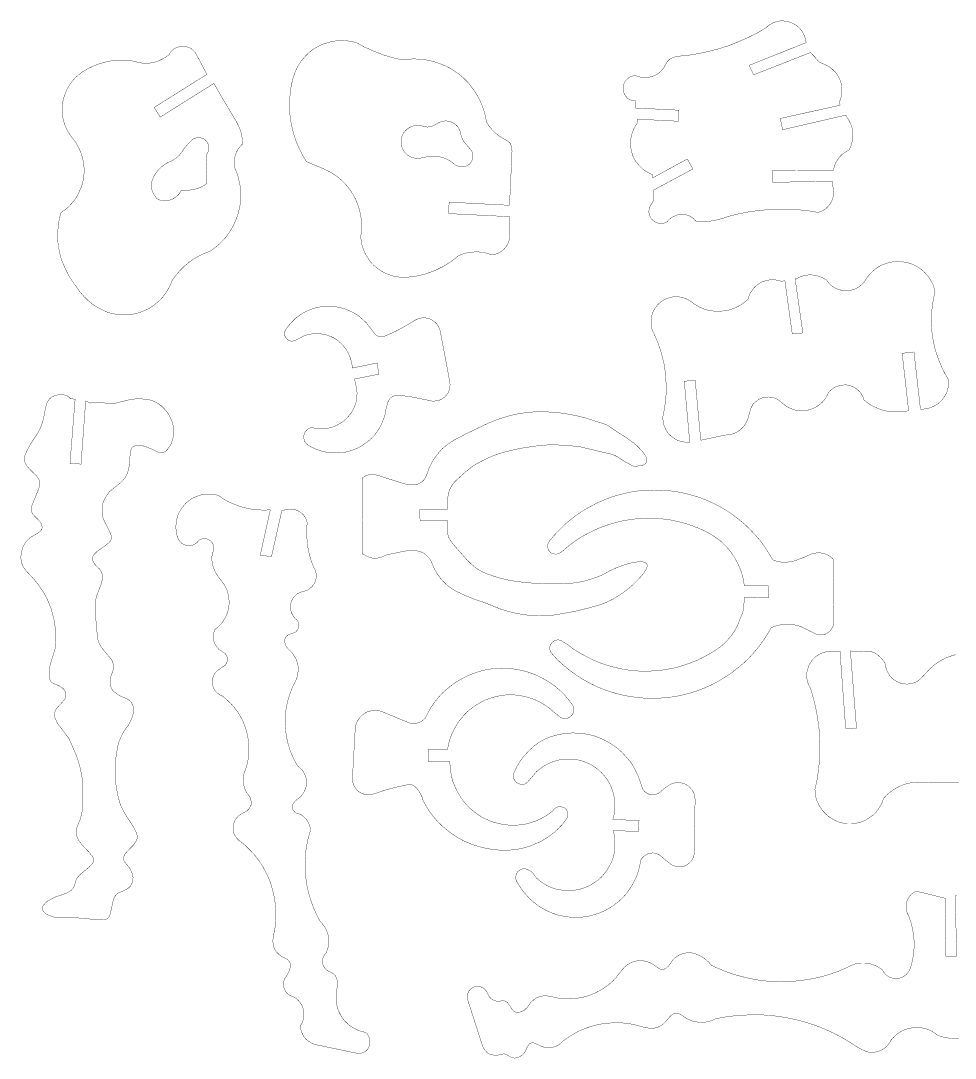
# Model space of a CAD drawing. Header units: millimetres. Extents: x 708 to 1207, y 129 to 426.
# Drawn here: x 707.7 to 974.8, y 129.9 to 426.4 of the extents above; entities that cross this region are included whole.
import ezdxf

# ---------------------------------------------------------------- set-up
doc = ezdxf.new("R2010")
doc.units = ezdxf.units.MM

# ---------------------------------------------------------------- blocks, each defined once
blk = doc.blocks.new('WMF0')
at = {"color": 29, "lineweight": 0, "const_width": 0.149}
for points in [[(286.05, -89.3), (286.65, -90.19), (287.49, -90.93), (288.43, -91.48), (289.48, -91.93), (290.57, -92.07), (291.66, -92.07), (292.65, -91.83), (293.65, -91.33), (294.49, -90.34), (295.48, -89.54), (296.57, -88.9), (297.72, -88.4), (299.01, -88.05), (300.2, -87.95), (301.44, -88), (302.68, -88.3), (303.87, -88.7), (304.96, -89.39), (305.96, -90.19), (306.8, -91.08), (309.33, -91.23), (311.81, -91.18), (314.34, -90.88), (316.83, -90.34), (319.21, -89.69), (321.54, -88.85), (326.01, -87.76), (330.48, -86.86), (334.99, -86.22), (339.51, -85.82), (344.03, -85.62), (348.59, -85.62), (353.21, -85.87), (357.73, -86.32), (362.19, -87.06), (363.48, -86.66), (364.72, -86.07), (365.82, -85.27), (366.76, -84.33), (367.65, -83.29), (368.35, -82.1), (368.84, -80.86), (369.14, -79.57), (369.34, -78.23), (369.29, -76.89), (368.99, -75.5), (368.55, -74.26), (368.7, -73.01), (341.5, -73.36), (341.5, -68), (369.14, -67.9), (369.59, -66.21), (370.18, -64.58), (371.08, -63.14), (372.12, -61.75), (373.31, -60.56), (374.75, -59.61), (376.24, -58.77), (377.03, -57.23), (377.53, -55.54), (377.88, -53.85), (377.98, -52.12), (377.93, -50.33), (377.63, -48.64), (377.08, -47.01), (376.29, -45.37), (375.4, -43.93), (374.8, -42.89), (346.11, -49.49), (345.02, -44.42), (372.27, -38.37), (371.72, -37.28), (372.37, -35.79), (372.77, -34.15), (373.01, -32.46), (373.01, -30.87), (372.87, -29.19), (372.42, -27.5), (371.77, -26.01), (370.93, -24.57), (369.94, -23.23), (368.75, -22.09), (367.45, -21.05), (365.92, -20.2), (362.94, -18.86), (362.09, -18.12), (361.35, -17.32), (360.75, -16.48), (359.91, -15.68), (358.82, -14.44), (332.96, -24.57), (330.87, -20.3), (356.88, -9.93), (356.73, -9.48), (356.39, -7.94), (355.84, -6.55), (355.19, -5.26), (354.35, -4.02), (353.31, -2.93), (352.12, -1.99), (350.78, -1.24), (349.39, -0.65), (347.95, -0.3), (346.41, -0.1), (344.92, -0.1), (343.43, -0.4), (341.99, -0.89), (340.7, -1.54), (339.46, -2.38), (338.32, -3.42), (334.35, -5.71), (330.23, -7.74), (326.01, -9.58), (321.79, -11.27), (317.42, -12.66), (312.95, -13.85), (308.49, -14.84), (303.97, -15.59), (299.45, -16.08), (297.87, -16.23), (296.28, -16.73), (294.89, -17.42), (293.75, -18.51), (293, -19.8), (292.31, -21.05), (291.41, -22.24), (290.47, -23.28), (289.28, -24.22), (288.04, -24.87), (286.65, -25.41), (285.26, -25.71), (283.82, -25.81), (282.33, -25.76), (280.94, -25.51), (279.55, -25.02), (278.51, -25.02), (277.42, -25.26), (276.47, -25.76), (275.63, -26.41), (274.88, -27.2), (274.29, -28.09), (273.84, -29.09), (273.69, -30.18), (273.69, -31.22), (273.84, -32.31), (274.24, -33.31), (274.83, -34.25), (275.53, -35.04), (276.37, -35.69), (277.42, -36.18), (278.41, -36.43), (279.5, -36.48), (279.5, -39.66), (299.01, -40.65), (298.86, -45.67), (280.15, -44.72), (280.29, -46.26), (279.3, -47.7), (278.41, -49.34), (277.81, -50.98), (277.32, -52.71), (277.07, -54.5), (277.02, -56.29), (277.22, -58.07), (277.61, -59.86), (278.16, -61.55), (278.95, -63.19), (279.95, -64.63), (281.14, -65.97), (282.43, -67.26), (283.87, -68.3), (285.41, -69.19), (287.09, -69.94), (287.19, -71.33), (302.83, -62.79), (305.36, -67.36), (287.39, -76.99), (287.54, -77.03), (287.59, -80.81), (287.29, -82), (286.65, -83.14), (286.05, -84.03), (285.65, -85.03), (285.41, -86.12), (285.41, -87.21), (285.65, -88.3), (286.05, -89.3), (286.05, -89.3)], [(159.73, -110.49), (158.79, -109.35), (157.69, -107.66), (156.6, -105.92), (155.71, -104.04), (155.11, -102.1), (154.72, -100.07), (154.47, -98.08), (154.86, -95.6), (154.86, -93.17), (154.76, -90.68), (154.47, -88.2), (153.87, -85.82), (153.13, -83.44), (152.18, -81.15), (150.99, -78.92), (149.65, -76.84), (148.16, -74.9), (146.43, -73.06), (144.59, -71.43), (142.55, -69.94), (140.47, -68.65), (138.24, -67.55), (129.8, -63.98), (128.11, -61.1), (126.67, -58.22), (125.33, -55.29), (124.24, -52.12), (123.39, -48.94), (122.75, -45.76), (122.3, -42.49), (122.2, -39.21), (122.2, -35.94), (122.5, -32.66), (122.95, -29.38), (123.74, -26.21), (124.39, -24.12), (125.18, -22.14), (126.22, -20.2), (127.42, -18.41), (128.76, -16.73), (130.29, -15.14), (131.88, -13.75), (133.67, -12.51), (135.61, -11.42), (137.59, -10.57), (139.58, -9.93), (141.76, -9.38), (143.89, -9.08), (146.08, -9.03), (148.26, -9.13), (150.35, -9.43), (152.48, -9.98), (156.4, -12.06), (160.47, -13.85), (164.64, -15.49), (168.91, -16.78), (173.28, -17.82), (175.76, -17.47), (178.29, -17.37), (180.82, -17.42), (183.31, -17.67), (185.84, -18.12), (188.27, -18.76), (190.7, -19.61), (192.98, -20.55), (195.22, -21.69), (197.4, -23.08), (199.44, -24.57), (201.37, -26.21), (203.16, -27.99), (204.7, -29.93), (206.24, -32.02), (207.53, -34.1), (208.72, -36.38), (209.71, -38.72), (210.51, -41.1), (211.15, -43.58), (211.6, -46.01), (212.74, -47.8), (214.08, -49.44), (215.52, -50.88), (217.16, -52.22), (218.89, -53.36), (220.73, -54.4), (221.53, -54.9), (222.27, -55.59), (222.67, -56.39), (223.11, -57.83), (223.21, -59.17), (223.16, -60.56), (222.07, -83.84), (194.62, -82.4), (194.47, -87.61), (222.12, -89), (222.27, -93.91), (222.17, -97.19), (222.12, -98.53), (221.87, -99.87), (221.38, -101.16), (220.73, -102.35), (219.89, -103.44), (218.89, -104.38), (217.75, -105.18), (216.51, -105.77), (215.17, -106.17), (213.88, -106.32), (211.95, -105.67), (210.06, -105.23), (208.17, -105.03), (206.24, -105.03), (204.35, -105.18), (202.37, -105.53), (200.53, -106.02), (198.74, -106.82), (196.56, -108.6), (194.08, -110.34), (191.64, -111.78), (189.06, -113.07), (186.38, -114.16), (183.6, -115.11), (180.77, -115.8), (177.94, -116.3), (175.07, -116.5), (173.03, -116.5), (171, -116.35), (168.96, -115.9), (167.02, -115.25), (165.14, -114.41), (163.35, -113.42), (161.71, -112.23), (160.22, -110.89)], [(87.81, -28.49), (87.81, -28.49), (91.78, -35.44), (98.03, -45.86), (98.97, -47.75), (99.82, -49.69), (100.41, -51.82), (100.71, -53.9), (100.76, -56.04), (99.62, -57.23), (98.68, -58.52), (97.93, -59.96), (97.39, -61.55), (96.99, -63.14), (96.99, -64.73), (97.09, -66.41), (98.08, -68.65), (98.83, -70.93), (99.37, -73.31), (99.82, -75.69), (99.97, -78.08), (99.97, -80.51), (99.82, -82.94), (99.37, -85.32), (98.78, -87.66), (98.03, -89.89), (97.09, -92.17), (95.95, -94.31), (94.71, -96.34), (93.27, -98.33), (91.63, -100.07), (89.89, -101.75), (88, -103.29), (86.12, -104.68), (83.49, -105.67), (81.01, -106.87), (78.62, -108.26), (76.29, -109.89), (74.21, -111.63), (72.27, -113.62), (70.48, -115.7), (68.85, -117.93), (68.1, -119.92), (67.06, -121.86), (65.97, -123.64), (64.68, -125.38), (63.29, -126.92), (61.65, -128.36), (59.96, -129.65), (58.17, -130.79), (56.24, -131.68), (54.2, -132.48), (52.22, -133.07), (50.03, -133.42), (47.95, -133.62), (45.81, -133.62), (43.68, -133.37), (41.59, -133.02), (39.56, -132.43), (37.62, -131.58), (35.19, -130.34), (32.91, -128.9), (30.72, -127.17), (28.79, -125.28), (27, -123.2), (24.62, -119.92), (23.63, -118.43), (22.14, -116.2), (20.85, -113.77), (19.71, -111.28), (18.66, -108.75), (17.92, -106.17), (17.37, -103.49), (16.98, -100.76), (16.88, -98.03), (16.93, -95.35), (17.17, -92.57), (17.62, -89.89), (18.32, -87.26), (20.1, -85.97), (21.74, -84.58), (23.28, -82.94), (24.62, -81.25), (25.81, -79.42), (26.75, -77.48), (27.65, -75.45), (28.24, -73.31), (28.69, -71.18), (28.84, -68.94), (28.84, -66.81), (28.54, -64.63), (28.19, -62.49), (27.55, -60.36), (26.7, -58.37), (25.26, -55.59), (23.73, -53.56), (22.49, -51.92), (21.44, -50.18), (20.55, -48.4), (19.8, -46.51), (19.31, -44.57), (18.96, -42.54), (18.91, -40.5), (18.96, -38.47), (19.26, -36.48), (19.76, -34.55), (20.45, -32.66), (21.24, -30.82), (22.29, -29.09), (23.48, -27.45), (24.82, -25.91), (26.36, -24.57), (27.9, -23.38), (30.33, -21.94), (32.81, -20.75), (35.34, -19.71), (37.97, -18.91), (40.7, -18.32), (43.38, -17.97), (46.21, -17.92), (48.94, -18.02), (51.67, -18.41), (53.46, -18.96), (55.29, -19.26), (57.13, -19.31), (59.02, -19.21), (60.9, -18.86), (62.59, -18.32), (64.33, -17.47), (65.92, -16.58), (67.46, -15.39), (68.05, -14.34), (68.85, -13.5), (69.69, -12.76), (70.73, -12.26), (71.87, -11.86), (73.01, -11.66), (74.21, -11.66), (75.35, -11.86), (76.49, -12.16), (77.48, -12.71), (78.38, -13.5), (79.17, -14.3), (79.81, -15.29), (84.63, -24.37), (60.66, -39.41), (63.43, -43.78), (87.81, -28.49)], [(204.5, -58.67), (205, -59.41), (205.29, -60.41), (205.39, -61.35), (205.34, -62.34), (205.1, -63.29), (204.65, -64.13), (204.1, -64.92), (203.36, -65.57), (202.51, -65.97), (201.57, -66.26), (200.58, -66.41), (199.44, -66.31), (198.44, -65.97), (197.45, -65.52), (196.61, -64.77), (195.12, -63.73), (193.48, -62.84), (191.84, -62.19), (190.06, -61.7), (188.27, -61.55), (186.48, -61.55), (183.55, -62), (181.17, -62.49), (179.98, -62.49), (178.74, -62.34), (177.6, -62.04), (176.51, -61.5), (175.51, -60.85), (174.67, -59.96), (173.92, -59.02), (173.38, -57.97), (173.03, -56.78), (172.83, -55.64), (172.83, -54.4), (173.03, -53.26), (173.38, -52.07), (173.97, -50.98), (174.72, -50.08), (175.56, -49.19), (176.56, -48.54), (177.7, -48), (178.84, -47.7), (180.03, -47.6), (181.27, -47.6), (182.41, -47.85), (183.55, -48.15), (184.79, -48.3), (186.04, -48.2), (187.23, -47.8), (190.35, -46.11), (191.55, -45.76), (192.79, -45.52), (194.03, -45.57), (195.22, -45.86), (196.41, -46.36), (197.45, -47.05), (198.39, -47.9), (199.09, -48.94), (199.59, -50.08), (199.88, -51.27), (200.23, -52.71), (200.83, -54.1), (201.62, -55.29), (204.5, -58.67)], [(73.06, -76.89), (74.85, -76.99), (76.59, -76.99), (78.28, -76.69), (80.01, -76.34), (81.6, -75.74), (83.14, -74.95), (84.58, -74.06), (84.48, -67.31), (84.58, -60.56), (85.08, -59.71), (85.47, -58.77), (85.52, -57.83), (85.42, -56.83), (85.13, -55.89), (84.63, -55.05), (83.98, -54.3), (83.24, -53.71), (82.3, -53.31), (81.4, -53.11), (80.41, -53.11), (79.47, -53.31), (78.52, -53.71), (77.73, -54.3), (76.09, -55.94), (74.55, -57.73), (73.26, -59.66), (72.12, -61.05), (70.78, -62.29), (69.29, -63.34), (67.65, -64.08), (65.92, -64.97), (64.38, -66.07), (62.99, -67.36), (61.75, -68.8), (60.7, -70.38), (59.91, -72.12), (59.51, -73.41), (59.41, -74.75), (59.51, -76.04), (59.81, -77.43), (60.36, -78.62), (61.1, -79.72), (61.95, -80.76), (62.84, -81.3), (63.78, -81.7), (64.82, -81.8), (66.12, -81.8), (67.36, -81.6), (68.6, -81.2), (69.74, -80.61), (70.83, -79.86), (71.77, -78.97), (72.52, -77.88), (73.06, -76.89), (73.06, -76.89)], [(420.42, -169.31), (421.01, -167.82), (421.36, -166.23), (421.51, -164.59), (421.51, -163.05), (419.82, -160.32), (418.43, -157.45), (417.19, -154.57), (416.1, -151.54), (415.15, -148.41), (414.51, -145.33), (414.01, -142.21), (413.77, -139.03), (413.67, -135.8), (413.77, -132.63), (414.11, -129.45), (414.61, -126.27), (415.35, -123.15), (414.91, -121.36), (414.31, -119.67), (413.52, -118.08), (412.47, -116.55), (411.33, -115.11), (410.09, -113.77), (408.7, -112.67), (407.11, -111.68), (405.48, -110.79), (403.74, -110.14), (402, -109.75), (400.16, -109.45), (398.38, -109.4), (396.54, -109.45), (394.75, -109.79), (393.02, -110.29), (391.28, -110.94), (389.69, -111.78), (388.2, -112.82), (386.81, -114.01), (385.57, -115.3), (384.43, -116.74), (383.44, -118.28), (382.49, -119.47), (381.45, -120.37), (380.21, -121.21), (378.92, -121.86), (377.53, -122.3), (376.09, -122.55), (374.65, -122.6), (373.16, -122.5), (371.77, -122.15), (370.38, -121.66), (369.14, -120.91), (367.95, -120.07), (366.96, -119.03), (366.06, -117.84), (364.63, -116.94), (363.09, -116.3), (361.5, -115.8), (359.81, -115.5), (358.12, -115.45), (356.44, -115.6), (354.8, -116.05), (353.26, -116.74), (351.77, -117.59), (351.77, -117.14), (355.29, -141.81), (350.48, -142.26), (347.15, -118.13), (345.47, -118.33), (344.03, -117.93), (342.59, -117.69), (341.05, -117.69), (339.61, -117.79), (338.17, -118.13), (336.78, -118.58), (335.49, -119.32), (334.3, -120.22), (333.21, -121.21), (332.31, -122.4), (331.47, -123.64), (330.87, -124.98), (330.48, -126.47), (328.94, -127.76), (327.3, -129), (325.51, -129.95), (323.68, -130.74), (321.74, -131.39), (319.75, -131.73), (317.72, -131.98), (315.68, -131.98), (313.6, -131.73), (311.66, -131.34), (309.73, -130.69), (307.94, -129.85), (306.15, -128.76), (304.52, -127.56), (303.23, -126.77), (301.89, -126.12), (300.45, -125.68), (299.01, -125.43), (297.47, -125.38), (295.98, -125.48), (294.49, -125.83), (293.1, -126.32), (291.76, -127.07), (290.57, -127.91), (289.43, -128.95), (288.48, -130.15), (287.69, -131.39), (287.04, -132.78), (286.6, -134.22), (286.4, -135.7), (286.35, -137.24), (286.45, -138.73), (286.8, -140.17), (287.39, -141.56), (288.04, -142.9), (289.38, -146.03), (290.52, -149.3), (291.46, -152.58), (292.26, -155.91), (292.75, -159.23), (293.1, -162.66), (293.2, -166.03), (293.2, -169.41), (292.9, -172.83), (292.45, -176.26), (291.76, -179.63), (291.76, -181.12), (291.91, -182.66), (292.36, -184.2), (293, -185.54), (293.8, -186.93), (294.79, -188.12), (295.98, -189.11), (297.27, -190.01), (298.66, -190.65), (300.15, -191.15), (301.59, -191.35), (303.18, -191.4), (303.92, -191.35), (301.44, -163.75), (306.4, -163.3), (308.93, -190.55), (320.1, -188.17), (321.59, -188.12), (323.03, -187.77), (324.47, -187.28), (325.76, -186.58), (326.95, -185.74), (328.04, -184.7), (328.94, -183.55), (329.68, -182.31), (330.28, -180.92), (330.67, -179.48), (331.67, -176.11), (332.66, -174.17), (333.65, -173.23), (334.74, -172.34), (335.89, -171.69), (337.18, -171.19), (338.47, -170.95), (339.81, -170.9), (341.2, -171), (342.49, -171.39), (343.68, -171.94), (344.82, -172.68), (345.76, -173.53), (347.15, -174.67), (348.54, -175.56), (350.13, -176.26), (351.67, -176.8), (353.36, -177.05), (355.1, -177.15), (356.73, -177.05), (358.37, -176.7), (359.96, -176.11), (361.5, -175.31), (362.89, -174.37), (364.13, -173.28), (365.22, -171.99), (366.11, -170.5), (366.91, -169.01), (367.75, -167.97), (368.84, -167.12), (370.04, -166.38), (371.28, -165.93), (372.57, -165.54), (373.96, -165.44), (375.35, -165.44), (376.69, -165.73), (377.93, -166.18), (379.17, -166.83), (380.26, -167.72), (381.25, -168.66), (382, -169.75), (382.64, -170.95), (383.09, -172.29), (384.73, -173.58), (386.47, -174.72), (388.4, -175.66), (390.29, -176.46), (392.27, -177.05), (394.36, -177.5), (396.44, -177.7), (398.58, -177.7), (400.66, -177.6), (402.75, -177.25), (403.34, -177.15), (400.41, -151.04), (405.77, -150.45), (408.7, -176.36), (410.29, -176.36), (411.88, -176.16), (413.47, -175.66), (414.91, -175.02), (416.3, -174.27), (417.54, -173.23), (418.68, -172.04), (419.62, -170.75), (420.42, -169.31), (420.42, -169.31)], [(119.92, -142.75), (120.17, -143.5), (120.66, -144.19), (121.16, -144.79), (121.96, -145.23), (122.7, -145.48), (123.54, -145.48), (124.39, -145.38), (126.72, -144.19), (128.76, -143.1), (130.49, -142.6), (132.23, -142.26), (134.02, -142.16), (135.85, -142.16), (137.64, -142.41), (139.38, -142.85), (141.07, -143.5), (142.65, -144.29), (144.14, -145.33), (145.48, -146.48), (146.72, -147.77), (147.82, -149.26), (148.76, -150.79), (149.5, -152.43), (150.05, -154.12), (150.4, -155.86), (150.6, -156.5), (150.65, -157.74), (161.96, -155.46), (162.71, -160.52), (151.64, -162.76), (152.68, -167.27), (152.83, -169.16), (152.73, -171), (152.48, -172.83), (151.94, -174.62), (151.19, -176.31), (150.3, -177.94), (149.16, -179.43), (147.92, -180.82), (146.53, -181.97), (144.94, -183.01), (143.3, -183.9), (141.61, -184.6), (139.82, -185.04), (137.99, -185.29), (136.1, -185.34), (134.27, -185.19), (132.43, -184.79), (131.49, -184.94), (130.59, -185.39), (129.85, -186.04), (129.25, -186.83), (128.81, -187.67), (128.66, -188.67), (128.66, -189.61), (128.81, -190.55), (129.25, -191.4), (129.9, -192.19), (130.64, -192.84), (132.53, -193.83), (134.61, -194.77), (136.7, -195.47), (138.83, -195.96), (141.02, -196.21), (143.2, -196.31), (145.43, -196.21), (147.62, -195.91), (149.75, -195.37), (151.84, -194.62), (153.82, -193.73), (155.71, -192.54), (157.49, -191.3), (159.18, -189.86), (160.72, -188.27), (162.01, -186.48), (163.2, -184.65), (164.15, -182.66), (164.99, -180.63), (165.64, -178.49), (165.98, -176.31), (166.78, -173.28), (167.52, -171.89), (168.32, -171.14), (169.21, -170.55), (170.15, -170.2), (171.19, -170), (172.29, -170), (173.33, -170.2), (176.16, -170.75), (177.7, -170.9), (186.83, -172.73), (188.07, -172.73), (189.31, -172.63), (190.5, -172.24), (191.64, -171.64), (192.64, -170.9), (193.48, -169.95), (194.23, -168.96), (194.67, -167.82), (194.97, -166.53), (195.07, -165.29), (194.97, -164.1), (190.6, -141.02), (190.25, -139.82), (189.71, -138.68), (189.01, -137.69), (188.07, -136.8), (187.13, -136.1), (186.04, -135.51), (184.84, -135.11), (183.65, -134.96), (182.36, -134.96), (181.17, -135.16), (180.03, -135.61), (178.94, -136.15), (178.29, -136.6), (174.67, -138.73), (171.64, -140.42), (168.56, -141.91), (165.34, -143.25), (164.39, -143.5), (163.4, -143.55), (162.41, -143.35), (161.61, -142.9), (160.87, -142.21), (159.58, -140.52), (158.24, -138.73), (156.85, -137), (155.21, -135.51), (153.57, -134.07), (151.64, -132.88), (149.7, -131.88), (147.67, -130.99), (145.53, -130.39), (143.4, -129.95), (141.16, -129.75), (138.93, -129.75), (136.7, -129.85), (134.56, -130.29), (132.43, -130.89), (130.34, -131.73), (128.36, -132.73), (126.52, -133.92), (124.74, -135.31), (123.2, -136.85), (121.71, -138.53), (120.42, -140.27), (120.07, -141.07), (119.92, -141.86), (119.92, -142.75), (119.92, -142.75)], [(68.3, -180.92), (68.94, -182.41), (69.34, -184.05), (69.59, -185.69), (69.59, -187.33), (69.34, -188.96), (68.94, -190.55), (68.45, -191.94), (67.8, -193.23), (66.96, -194.42), (65.97, -195.47), (65.27, -195.91), (64.53, -196.21), (63.68, -196.26), (62.89, -196.16), (62.14, -195.81), (59.41, -194.47), (56.58, -193.38), (54.75, -192.84), (52.81, -192.84), (52.07, -192.98), (51.32, -193.38), (50.63, -193.83), (50.18, -194.77), (49.83, -195.81), (49.78, -196.86), (49.29, -202.37), (48.99, -204.05), (48.4, -205.74), (47.6, -207.28), (46.61, -208.67), (45.37, -209.91), (43.98, -211), (42.54, -212.09), (40.25, -214.03), (39.11, -215.57), (38.12, -217.31), (37.43, -219.09), (37.08, -220.98), (37.08, -222.27), (37.03, -223.66), (37.23, -225.15), (38.22, -227.68), (39.51, -230.11), (41, -233.24), (41.2, -234.18), (41.2, -235.08), (41, -236.02), (40.06, -237.21), (34.7, -241.08), (33.75, -242.02), (32.96, -243.12), (32.66, -243.81), (32.61, -244.51), (32.81, -245.25), (33.11, -246), (33.9, -247.09), (34.89, -248.13), (35.79, -248.97), (36.48, -249.97), (36.98, -251.11), (37.18, -252.35), (37.18, -253.59), (36.58, -256.02), (35.64, -258.36), (34.7, -260.79), (34.05, -263.37), (34.05, -269.23), (34.4, -275.08), (35.09, -280.99), (35.59, -282.63), (36.43, -284.12), (37.43, -285.56), (40.8, -289.53), (41.5, -290.52), (41.94, -291.61), (42.19, -292.8), (42.24, -293.99), (41.79, -295.73), (41.1, -297.47), (40.75, -299.35), (40.65, -301.19), (40.95, -302.53), (41.55, -303.72), (42.39, -304.76), (43.43, -305.56), (45.37, -306.75), (47.5, -307.64), (48.54, -308.09), (49.59, -308.79), (50.33, -309.68), (50.93, -310.72), (51.22, -311.86), (51.32, -313.3), (51.13, -314.79), (50.78, -316.18), (50.23, -317.52), (49.04, -319.8), (47.5, -321.94), (46.36, -323.78), (45.42, -325.66), (44.62, -327.7), (44.08, -329.78), (43.73, -331.92), (43.18, -335.44), (42.89, -339.01), (42.89, -342.59), (43.18, -346.16), (43.73, -349.59), (44.42, -352.86), (45.37, -356.19), (46.71, -358.87), (48.25, -361.55), (49.93, -364.03), (51.52, -366.61), (52.81, -369.34), (52.96, -370.38), (52.96, -371.38), (52.61, -372.37), (51.47, -374.16), (49.93, -375.74), (47.6, -378.23), (47.05, -379.12), (46.81, -380.16), (46.86, -381.25), (47.35, -382.2), (48, -382.99), (49.14, -384.28), (50.03, -385.72), (50.73, -387.36), (51.08, -389.05), (51.03, -390.14), (50.83, -391.18), (50.38, -392.22), (49.78, -393.17), (48.99, -393.91), (48.1, -394.51), (45.62, -395.65), (44.57, -396.05), (43.68, -396.69), (43.03, -397.48), (42.49, -398.48), (41.79, -400.51), (41.4, -402.7), (40.65, -405.92), (40.3, -406.72), (39.76, -407.46), (39.01, -408.01), (38.12, -408.26), (35.44, -408.35), (25.26, -407.41), (22.78, -407.26), (20.35, -407.46), (18.61, -407.51), (16.88, -407.41), (15.14, -407.11), (13.5, -406.57), (11.91, -405.87), (10.87, -405.08), (10.13, -404.09), (9.93, -403.29), (9.98, -402.5), (10.32, -401.8), (11.12, -400.81), (12.11, -399.97), (14.2, -398.73), (16.43, -397.73), (18.71, -397.04), (20.95, -396.19), (22.93, -395), (23.78, -394.06), (24.47, -392.92), (24.77, -391.68), (25.22, -390.29), (25.96, -388.95), (27, -387.86), (31.17, -384.33), (32.71, -382.69), (33.11, -381.95), (33.16, -381.15), (33.06, -380.31), (32.71, -379.57), (30.87, -377.43), (28.54, -375), (26.46, -372.37), (25.81, -371.18), (25.41, -369.89), (25.26, -368.45), (25.41, -367.11), (25.81, -365.82), (26.95, -363.09), (27.7, -360.46), (28.19, -357.83), (28.34, -355.05), (28.29, -352.32), (28.29, -348.05), (28.19, -345.66), (27.85, -343.33), (27.25, -340.11), (26.41, -336.88), (25.36, -333.7), (24.02, -330.62), (22.04, -326.21), (20.15, -323.53), (18.17, -321), (17.07, -319.61), (16.23, -318.02), (15.59, -316.38), (15.39, -315.44), (15.49, -314.44), (15.68, -313.55), (16.13, -312.66), (16.73, -311.91), (19.56, -308.83), (20.15, -307.99), (20.55, -307), (20.6, -306.01), (20.35, -304.86), (19.76, -303.82), (18.96, -302.98), (17.57, -302.08), (16.08, -301.49), (15.04, -301.09), (14.15, -300.55), (13.6, -299.95), (13.35, -299.3), (13, -297.57), (12.95, -295.83), (13.15, -294.04), (13.5, -292.31), (15.64, -285.36), (15.93, -282.97), (15.98, -280.59), (15.83, -278.16), (15.68, -275.38), (15.29, -272.55), (14.64, -269.82), (13.9, -267.14), (12.86, -264.46), (11.71, -261.88), (10.32, -259.45), (7.94, -256.02), (5.36, -252.85), (2.48, -249.82), (1.64, -248.68), (0.94, -247.48), (0.45, -246.14), (0.2, -244.8), (0.15, -243.36), (0.3, -242.02), (0.6, -240.68), (1.04, -239.15), (1.74, -237.81), (2.58, -236.52), (3.62, -235.42), (4.86, -234.43), (6.15, -233.69), (7.54, -232.94), (8.79, -232), (9.33, -231.4), (9.73, -230.66), (9.78, -229.86), (9.53, -228.67), (8.93, -227.63), (6.8, -225.4), (5.76, -224.35), (5.01, -223.11), (4.86, -222.32), (4.86, -221.48), (5.01, -220.58), (8.09, -212.94), (8.74, -210.8), (8.74, -209.76), (8.54, -208.77), (8.09, -207.92), (7.15, -206.68), (6.65, -206.14), (4.62, -204.2), (2.78, -202.07), (2.23, -201.17), (1.89, -200.18), (1.79, -199.09), (1.84, -198.05), (2.13, -197.05), (3.42, -194.23), (4.91, -191.59), (6.65, -189.01), (7.94, -187.03), (9.08, -184.84), (9.93, -182.51), (10.52, -180.23), (11.02, -177.35), (11.71, -174.47), (12.11, -173.38), (12.66, -172.39), (13.35, -171.59), (14.2, -170.85), (15.54, -170.3), (16.88, -169.95), (18.27, -169.85), (19.71, -169.95), (20.9, -170.25), (21.89, -170.85), (22.73, -171.69), (24.77, -171.89), (22.44, -201.08), (27.45, -201.37), (29.58, -172.68), (31.72, -173.68), (33.11, -173.28), (34.5, -173.28), (39.86, -173.78), (41.99, -173.87), (44.03, -173.53), (47.8, -172.53), (50.03, -172.04), (52.32, -171.74), (54.6, -171.74), (56.93, -171.94), (59.22, -172.34), (60.9, -172.98), (62.49, -173.92), (64.03, -175.02), (65.32, -176.31), (66.51, -177.7), (67.5, -179.24), (68.3, -180.92), (68.3, -180.92)], [(280.39, -202.22), (280, -202.51), (278.85, -202.42), (277.71, -202.02), (275.08, -200.63), (272.5, -199.04), (271.06, -198.05), (269.57, -197.3), (267.93, -196.76), (266.3, -196.41), (254.14, -193.53), (249.17, -192.98), (244.16, -192.69), (239.15, -192.69), (234.38, -193.13), (229.62, -193.78), (224.9, -194.67), (220.18, -195.81), (216.46, -196.91), (212.74, -198.39), (209.17, -200.13), (205.69, -202.07), (201.82, -205.15), (198.1, -208.52), (196.96, -209.66), (196.06, -210.9), (195.22, -212.24), (194.62, -213.73), (194.18, -215.22), (193.73, -221.97), (181.37, -222.07), (181.42, -227.03), (193.88, -226.94), (193.68, -230.91), (193.73, -231.55), (193.98, -233.14), (194.47, -234.68), (195.52, -236.52), (196.81, -238.15), (202.76, -244.9), (204.4, -246.49), (206.14, -248.03), (207.97, -249.32), (210.01, -250.41), (212.09, -251.31), (215.37, -252.45), (218.8, -253.44), (222.17, -254.19), (225.64, -254.73), (229.17, -255.13), (234.23, -255.58), (239.29, -255.77), (244.36, -255.77), (249.42, -255.58), (252.6, -255.18), (255.77, -254.58), (258.85, -253.69), (261.88, -252.7), (264.81, -251.41), (267.59, -249.87), (270.66, -248.43), (273.79, -247.29), (276.97, -246.34), (280.29, -245.75), (282.53, -245.75), (283.32, -246), (284.07, -246.34), (284.46, -246.89), (284.61, -247.48), (284.46, -248.53), (284.02, -249.37), (282.43, -251.7), (280.59, -253.69), (278.51, -255.82), (276.27, -257.76), (273.89, -259.6), (271.46, -261.23), (268.93, -262.77), (266.2, -264.06), (263.52, -265.2), (257.56, -266.84), (251.6, -268.28), (245.6, -269.37), (242.17, -269.92), (238.7, -270.17), (235.27, -270.22), (231.85, -270.12), (228.42, -269.72), (225, -269.13), (221.67, -268.33), (218.35, -267.34), (210.41, -264.16), (206.04, -262.72), (201.82, -260.99), (197.65, -259.05), (195.66, -257.81), (193.78, -256.42), (192.09, -254.78), (190.5, -252.99), (189.16, -251.11), (187.97, -249.07), (187.03, -246.89), (186.53, -245.6), (185.79, -244.36), (184.84, -243.32), (183.8, -242.32), (182.61, -241.58), (181.32, -241.03), (179.43, -240.68), (177.5, -240.63), (175.51, -240.73), (173.58, -241.08), (166.38, -242.57), (163.75, -243.66), (162.21, -244.06), (160.62, -244.21), (159.28, -243.96), (157.99, -243.51), (155.11, -242.12), (155.36, -207.63), (156.2, -206.93), (157.25, -206.54), (158.39, -206.19), (159.73, -206.14), (161.17, -206.24), (162.56, -206.54), (166.58, -207.92), (174.77, -210.41), (177.1, -210.75), (179.43, -210.65), (180.58, -210.41), (181.62, -209.86), (182.56, -209.22), (183.4, -208.32), (184, -207.28), (184.74, -205.44), (185.59, -203.11), (186.68, -200.88), (187.92, -198.79), (189.46, -196.76), (191.05, -194.87), (192.98, -193.18), (194.92, -191.74), (197.01, -190.4), (203.11, -187.23), (209.27, -184.3), (212.49, -182.76), (215.87, -181.42), (219.29, -180.23), (222.72, -179.24), (226.29, -178.49), (229.86, -177.94), (233.49, -177.65), (237.06, -177.6), (240.78, -177.75), (244.8, -178.09), (248.82, -178.69), (252.85, -179.48), (256.77, -180.48), (266.2, -183.5), (271.36, -186.98), (274.69, -189.11), (278.01, -191.45), (280.15, -193.23), (282.13, -195.32), (283.82, -197.5), (284.26, -198.44), (284.46, -199.49), (284.41, -200.33), (283.97, -201.08), (282.73, -201.87), (281.58, -202.17), (280.39, -202.22), (280.39, -202.22)], [(79.57, -216.21), (78.03, -216.91), (76.59, -217.9), (75.25, -218.94), (74.11, -220.28), (73.01, -221.62), (72.12, -223.11), (71.43, -224.7), (70.93, -226.39), (70.68, -228.08), (70.53, -229.76), (70.63, -231.5), (70.88, -233.19), (71.38, -234.88), (71.87, -235.92), (72.52, -236.76), (73.31, -237.41), (74.26, -238), (75.35, -238.3), (76.34, -238.45), (77.48, -238.4), (78.52, -238.05), (79.47, -237.51), (80.31, -236.81), (80.96, -236.02), (81.8, -235.52), (82.69, -235.27), (83.64, -235.27), (84.48, -235.32), (85.32, -235.62), (86.17, -236.12), (86.81, -236.76), (87.31, -237.56), (87.61, -238.45), (87.71, -239.29), (87.71, -240.24), (87.46, -241.13), (87.01, -241.98), (86.91, -243.61), (86.91, -245.25), (87.21, -246.94), (87.66, -248.58), (88.3, -250.12), (89.15, -251.6), (90.09, -252.94), (92.62, -256.32), (93.56, -258.16), (94.16, -259.94), (94.56, -261.78), (94.71, -263.62), (94.66, -265.45), (94.41, -267.34), (93.86, -269.13), (93.17, -270.81), (92.17, -272.45), (91.08, -273.94), (89.79, -275.28), (88.3, -276.47), (87.86, -277.56), (87.56, -278.76), (87.56, -280.1), (87.66, -281.34), (88, -282.48), (88.55, -283.57), (89.25, -284.61), (90.09, -285.56), (91.13, -286.25), (92.97, -287.49), (93.51, -288.14), (93.81, -288.93), (93.91, -289.77), (93.91, -290.82), (93.56, -291.76), (93.02, -292.65), (90.98, -294.04), (90.24, -294.54), (89.3, -295.23), (88.5, -296.08), (87.86, -297.12), (87.41, -298.21), (87.21, -299.35), (87.06, -300.55), (87.21, -301.74), (87.56, -302.83), (88.05, -303.87), (88.8, -304.81), (89.69, -305.61), (90.59, -306.25), (91.73, -306.75), (93.61, -308.34), (95.4, -310.03), (97.09, -311.91), (98.58, -313.85), (99.87, -315.98), (101.01, -318.17), (101.9, -320.45), (102.65, -322.83), (103.19, -325.21), (103.59, -327.7), (103.69, -330.13), (103.69, -332.61), (103.44, -335.09), (102.94, -337.52), (102.25, -339.91), (101.36, -342.24), (101.16, -343.83), (101.16, -345.57), (101.36, -347.2), (101.85, -348.84), (102.55, -350.33), (103.54, -351.72), (104.19, -352.71), (104.58, -353.76), (104.78, -354.95), (104.73, -356.14), (104.24, -357.08), (103.64, -358.07), (102.85, -358.82), (101.9, -359.41), (100.96, -359.91), (99.87, -360.51), (98.87, -361.2), (98.08, -362.14), (97.39, -363.19), (96.89, -364.28), (96.59, -365.57), (96.54, -366.76), (96.59, -368), (96.94, -369.19), (97.48, -370.23), (98.18, -371.28), (99.02, -372.17), (100.02, -372.87), (102.3, -374.8), (104.43, -376.94), (106.47, -379.12), (108.26, -381.5), (109.94, -383.98), (111.33, -386.66), (112.62, -389.29), (113.72, -392.12), (114.51, -395), (115.2, -397.93), (115.65, -400.86), (115.9, -403.84), (115.95, -406.87), (115.8, -409.79), (115.45, -412.77), (114.81, -415.65), (114.56, -417.98), (114.81, -420.07), (115.2, -421.26), (115.8, -422.4), (116.64, -423.39), (117.59, -424.29), (118.63, -425.03), (119.77, -425.58), (120.66, -425.98), (121.46, -426.57), (122.05, -427.27), (122.45, -428.11), (122.55, -429.1), (122.5, -430), (122.05, -431.49), (121.36, -432.92), (120.47, -434.31), (119.87, -435.26), (119.57, -436.3), (119.37, -437.39), (119.47, -438.53), (119.72, -439.58), (120.17, -440.57), (120.86, -441.51), (121.66, -442.26), (122.6, -442.8), (123.69, -443.2), (124.88, -443.94), (126.03, -444.84), (126.87, -445.83), (127.66, -447.02), (128.21, -448.31), (128.56, -449.65), (128.71, -451.09), (128.66, -452.48), (128.31, -453.82), (127.86, -455.21), (127.12, -456.35), (127.22, -457.74), (127.51, -459.03), (128.01, -460.22), (128.66, -461.42), (129.5, -462.46), (130.49, -463.3), (131.58, -464.05), (132.83, -464.64), (134.07, -465.04), (152.73, -468.96), (153.82, -469.01), (154.86, -468.86), (155.81, -468.56), (156.75, -467.97), (157.49, -467.27), (158.09, -466.38), (158.49, -465.44), (158.64, -464.39), (158.64, -463.3), (158.24, -461.71), (157.35, -459.93), (156.4, -459.43), (154.72, -458.98), (153.03, -458.39), (151.39, -457.54), (149.85, -456.65), (148.46, -455.51), (147.22, -454.22), (146.13, -452.83), (145.19, -451.29), (144.39, -449.65), (143.84, -447.91), (143.5, -446.18), (143.3, -444.39), (143.3, -442.6), (143.55, -440.87), (143.75, -439.13), (143.84, -437.39), (143.75, -435.65), (143.45, -434.66), (142.95, -433.77), (142.26, -432.97), (141.41, -432.38), (140.52, -431.98), (139.58, -431.53), (138.73, -430.89), (138.04, -430.05), (137.54, -429.2), (137.19, -428.16), (137.09, -427.17), (137.14, -426.17), (137.54, -425.13), (138.09, -424.29), (138.78, -423.44), (139.33, -422), (139.77, -420.57), (139.97, -418.98), (139.97, -417.39), (139.82, -415.9), (139.43, -414.31), (138.83, -412.87), (138.09, -411.48), (137.14, -410.24), (136.1, -409.1), (134.56, -406.22), (133.22, -403.24), (132.03, -400.12), (131.04, -396.99), (130.24, -393.76), (129.7, -390.54), (129.3, -387.26), (129.2, -383.93), (129.25, -380.71), (129.5, -377.38), (130.05, -374.16), (130.69, -370.98), (131.68, -367.75), (131.49, -366.31), (131.09, -364.97), (130.39, -363.63), (129.55, -362.44), (128.56, -361.45), (127.32, -360.56), (125.93, -360.06), (125.13, -359.86), (124.49, -359.31), (123.94, -358.67), (123.54, -357.92), (123.44, -357.08), (123.54, -356.19), (123.94, -355.39), (124.54, -354.6), (125.93, -353.41), (127.02, -352.61), (127.91, -351.57), (128.66, -350.43), (129.2, -349.24), (129.65, -347.95), (129.8, -346.61), (129.8, -345.27), (129.65, -343.93), (129.2, -342.64), (128.61, -341.4), (127.86, -340.3), (126.87, -339.36), (125.83, -338.47), (124.44, -335.99), (123.2, -333.4), (122.2, -330.72), (121.36, -327.94), (120.76, -325.16), (120.37, -322.29), (120.17, -319.41), (120.17, -316.58), (120.42, -313.7), (120.91, -310.87), (121.56, -308.04), (122.45, -305.36), (123.49, -302.63), (124.83, -300.1), (125.78, -297.57), (126.12, -294.79), (126.03, -293.1), (125.68, -291.51), (125.08, -289.87), (124.24, -288.43), (123.25, -287.04), (122.05, -285.8), (121.26, -285.01), (120.57, -284.07), (120.17, -282.92), (119.92, -281.88), (119.97, -280.99), (120.27, -280.24), (120.76, -279.55), (121.41, -279), (122.15, -278.66), (123.35, -278.31), (124.14, -278.01), (124.93, -277.61), (125.53, -276.97), (126.03, -276.27), (126.27, -275.48), (126.37, -274.59), (126.32, -273.74), (126.03, -272.95), (125.53, -272.2), (124.88, -271.71), (124.09, -270.76), (123.44, -269.72), (122.95, -268.73), (122.7, -267.54), (122.55, -266.35), (122.65, -265.2), (122.9, -264.01), (123.39, -262.92), (124.04, -261.88), (124.88, -261.04), (125.73, -260.24), (126.82, -259.74), (127.91, -259.3), (129.1, -259.05), (130.29, -258.6), (131.29, -257.96), (132.28, -257.11), (133.07, -256.17), (133.67, -255.03), (134.12, -253.89), (134.27, -252.65), (134.27, -251.31), (134.02, -250.07), (133.57, -248.97), (132.93, -247.88), (131.93, -245.1), (131.14, -242.32), (130.54, -239.49), (130.15, -236.61), (130, -233.74), (130, -230.81), (130.15, -227.88), (129.8, -226.64), (129.2, -225.4), (128.31, -224.3), (127.37, -223.46), (126.22, -222.72), (124.98, -222.17), (123.69, -221.87), (122.3, -221.77), (121.01, -221.87), (119.72, -222.27), (118.63, -222.57), (113.96, -243.41), (108.85, -242.72), (113.42, -222.22), (113.32, -222.17), (110.59, -222.27), (107.76, -222.17), (104.98, -221.87), (102.3, -221.33), (99.57, -220.58), (96.99, -219.59), (94.46, -218.5), (92.03, -217.11), (89.74, -215.57), (88.05, -215.17), (86.32, -214.97), (84.58, -214.97), (82.84, -215.12), (81.2, -215.57), (79.57, -216.21), (79.57, -216.21)], [(239.34, -238.15), (239.34, -239), (239.59, -239.84), (239.94, -240.68), (240.54, -241.38), (241.23, -241.88), (242.12, -242.12), (242.97, -242.27), (243.91, -242.17), (244.66, -241.88), (246.34, -240.78), (247.73, -239.54), (249.02, -238.45), (251.85, -236.32), (254.83, -234.43), (257.86, -232.74), (260.99, -231.2), (264.21, -229.86), (267.49, -228.72), (270.86, -227.73), (274.29, -226.99), (277.71, -226.44), (281.19, -226.09), (284.66, -225.94), (288.19, -225.99), (291.71, -226.29), (295.09, -226.74), (298.56, -227.48), (301.99, -228.33), (305.31, -229.47), (308.49, -230.71), (311.66, -232.25), (313.85, -233.44), (315.93, -234.83), (317.92, -236.32), (319.75, -238.05), (321.44, -239.84), (322.93, -241.83), (324.32, -243.91), (325.51, -246.09), (326.6, -248.38), (327.45, -250.66), (328.09, -253.04), (328.74, -256.62), (339.61, -256.62), (339.71, -262.13), (328.64, -261.93), (328.49, -267.34), (326.65, -272.05), (325.76, -274.39), (324.57, -276.67), (323.13, -278.81), (321.54, -280.84), (319.8, -282.68), (317.87, -284.36), (315.78, -285.8), (312.86, -287.59), (309.88, -289.23), (306.8, -290.67), (303.62, -291.91), (300.4, -293), (297.12, -293.94), (293.75, -294.54), (290.42, -295.09), (286.99, -295.33), (283.52, -295.43), (280.1, -295.33), (276.77, -295.04), (273.39, -294.49), (270.07, -293.75), (266.74, -292.85), (263.52, -291.76), (260.34, -290.47), (257.26, -288.93), (254.28, -287.34), (251.36, -285.56), (248.63, -283.47), (245.55, -281.54), (244.26, -281.19), (243.41, -281.29), (242.57, -281.54), (241.78, -282.03), (241.18, -282.68), (240.68, -283.42), (240.44, -284.26), (240.39, -285.16), (240.49, -286.05), (240.83, -286.85), (241.38, -287.54), (243.86, -290.27), (246.54, -292.7), (249.37, -295.04), (252.3, -297.17), (255.38, -299.11), (258.55, -300.89), (261.83, -302.48), (265.2, -303.87), (268.68, -305.01), (272.2, -306.01), (275.78, -306.75), (279.4, -307.3), (283.02, -307.64), (286.5, -307.74), (290.02, -307.69), (293.5, -307.4), (296.97, -307), (300.35, -306.3), (303.77, -305.46), (307.1, -304.42), (310.37, -303.18), (313.5, -301.79), (316.68, -300.15), (319.66, -298.36), (322.53, -296.48), (325.31, -294.29), (328.04, -292.11), (330.58, -289.72), (332.96, -287.09), (335.19, -284.46), (337.28, -281.63), (339.16, -278.71), (340.9, -275.73), (342.69, -274.98), (344.57, -274.49), (346.46, -274.14), (348.44, -274.09), (350.33, -274.19), (352.27, -274.54), (354.1, -275.08), (355.89, -275.93), (357.33, -276.57), (360.06, -278.01), (361.1, -278.56), (362.24, -278.9), (363.43, -279), (364.58, -278.9), (365.72, -278.56), (366.71, -277.96), (367.6, -277.22), (368.35, -276.27), (368.89, -275.28), (369.29, -274.14), (369.39, -273), (369.04, -244.56), (368.1, -243.71), (366.96, -242.87), (365.72, -242.27), (364.38, -241.93), (363.09, -241.68), (361.75, -241.68), (360.41, -241.88), (359.12, -242.22), (357.92, -242.82), (355.05, -244.01), (353.26, -244.66), (351.67, -245.3), (349.98, -245.7), (348.25, -245.9), (346.61, -246), (344.92, -245.8), (343.23, -245.45), (341.64, -244.85), (339.86, -241.93), (338.02, -239), (335.99, -236.22), (333.75, -233.64), (331.37, -231.1), (328.89, -228.72), (326.26, -226.54), (323.53, -224.4), (320.65, -222.47), (317.67, -220.73), (314.64, -219.19), (311.52, -217.75), (308.29, -216.51), (304.96, -215.52), (301.59, -214.63), (298.26, -213.98), (294.84, -213.48), (291.41, -213.24), (287.99, -213.14), (284.56, -213.19), (281.09, -213.48), (277.66, -213.98), (274.29, -214.68), (270.96, -215.57), (267.69, -216.56), (264.46, -217.9), (261.33, -219.29), (258.31, -220.93), (255.33, -222.62), (252.45, -224.6), (249.77, -226.64), (247.09, -228.92), (244.66, -231.3), (242.27, -233.83), (240.09, -236.47), (239.64, -237.26), (239.34, -238.15), (239.34, -238.15)], [(426.22, -346.01), (424.39, -345.96), (420.96, -346.01), (408.21, -345.86), (406.12, -345.91), (404.14, -346.16), (402.15, -346.61), (400.16, -347.3), (398.33, -348.15), (396.54, -349.19), (394.85, -350.38), (393.32, -351.72), (391.88, -353.26), (391.38, -354.95), (390.54, -356.58), (389.59, -358.07), (388.45, -359.56), (387.21, -360.8), (385.72, -361.85), (384.13, -362.84), (382.54, -363.63), (380.86, -364.18), (379.07, -364.58), (377.28, -364.68), (375.45, -364.68), (373.66, -364.43), (371.87, -364.03), (370.23, -363.38), (368.65, -362.49), (367.16, -361.55), (365.77, -360.36), (364.53, -359.07), (363.43, -357.58), (362.49, -356.04), (361.75, -354.4), (361.2, -352.66), (360.9, -350.88), (360.8, -349.04), (361.7, -344.97), (362.34, -340.8), (362.79, -336.58), (362.99, -332.36), (362.99, -328.14), (362.89, -323.87), (362.44, -319.71), (361.8, -315.54), (361, -311.37), (359.96, -307.25), (358.77, -303.23), (358.02, -301.89), (357.48, -300.45), (357.13, -298.96), (357.08, -297.42), (357.13, -295.88), (357.53, -294.44), (358.02, -292.9), (358.72, -291.61), (359.61, -290.37), (360.7, -289.23), (361.9, -288.29), (363.19, -287.54), (364.68, -286.95), (366.11, -286.55), (372.17, -286.45), (374.75, -321.54), (379.67, -321.34), (376.89, -286.25), (386.32, -286.5), (387.95, -287.14), (389.39, -288.14), (390.68, -289.33), (391.83, -290.62), (392.77, -292.16), (392.97, -293.6), (393.41, -295.04), (394.06, -296.33), (394.85, -297.57), (395.85, -298.66), (396.99, -299.55), (398.28, -300.3), (399.62, -300.84), (401.11, -301.19), (402.55, -301.29), (404.09, -301.14), (405.48, -300.79), (406.92, -300.25), (408.55, -299.11), (411.48, -295.98), (413.02, -294.34), (414.71, -292.85), (416.5, -291.51), (418.38, -290.37), (420.42, -289.33), (422.5, -288.58), (424.64, -287.94)], [(248.28, -361.9), (247.93, -362.64), (246.34, -364.72), (244.56, -366.61), (242.67, -368.35), (240.63, -369.99), (238.5, -371.43), (236.27, -372.77), (233.93, -373.81), (231.55, -374.8), (229.07, -375.55), (226.54, -376.14), (223.96, -376.54), (221.38, -376.74), (218.45, -376.74), (215.47, -376.54), (212.54, -376.09), (209.71, -375.5), (206.83, -374.7), (204.05, -373.71), (201.37, -372.52), (198.74, -371.13), (196.26, -369.54), (193.88, -367.75), (191.64, -365.87), (189.51, -363.83), (187.57, -361.6), (185.79, -359.26), (184.25, -356.78), (182.81, -354.2), (182.31, -352.46), (181.47, -350.83), (180.48, -349.29), (179.28, -347.9), (178.44, -347.35), (177.55, -346.96), (176.11, -346.96), (174.72, -347.2), (169.8, -348.3), (164.99, -349.64), (161.32, -350.88), (160.72, -351.07), (159.53, -351.42), (158.34, -351.57), (157.1, -351.52), (155.91, -351.27), (154.76, -350.83), (153.67, -350.18), (152.78, -349.44), (152.03, -348.44), (151.39, -347.35), (150.99, -346.21), (150.74, -344.97), (150.74, -343.78), (151.99, -321.64), (152.18, -320.3), (152.58, -318.96), (153.23, -317.72), (154.02, -316.53), (155.01, -315.49), (156.11, -314.64), (157.4, -313.95), (158.69, -313.55), (160.13, -313.3), (161.52, -313.25), (162.91, -313.4), (164.29, -313.85), (176.11, -318.76), (177.25, -319.11), (178.49, -319.21), (179.68, -319.11), (180.87, -318.81), (181.97, -318.32), (182.96, -317.57), (183.8, -316.78), (185.04, -314.25), (186.43, -311.86), (188.02, -309.53), (189.81, -307.35), (191.69, -305.26), (193.78, -303.42), (196.01, -301.64), (198.35, -300.05), (200.73, -298.71), (203.26, -297.47), (205.84, -296.38), (208.52, -295.48), (211.2, -294.84), (214.03, -294.34), (216.86, -294.14), (219.59, -294.09), (222.42, -294.24), (225.15, -294.59), (227.98, -295.14), (230.66, -295.88), (233.29, -296.87), (235.82, -298.01), (238.25, -299.3), (240.68, -300.79), (242.92, -302.43), (245.1, -304.27), (247.04, -306.2), (248.87, -308.39), (250.56, -310.62), (251.01, -311.42), (251.21, -312.21), (251.26, -313.15), (251.16, -314), (250.81, -314.89), (250.26, -315.59), (249.62, -316.13), (248.87, -316.63), (248.08, -316.88), (247.14, -316.93), (246.29, -316.88), (245.15, -316.33), (241.88, -313.75), (240.09, -312.16), (238.15, -310.82), (236.12, -309.58), (233.93, -308.54), (231.7, -307.69), (229.47, -307.05), (227.13, -306.55), (224.75, -306.25), (222.37, -306.15), (219.99, -306.25), (217.6, -306.6), (215.32, -307.1), (213.04, -307.79), (210.8, -308.64), (208.72, -309.73), (206.63, -310.97), (204.7, -312.36), (202.86, -313.9), (201.22, -315.59), (199.73, -317.42), (198.35, -319.31), (197.15, -321.44), (196.06, -323.53), (195.17, -325.76), (194.52, -328.04), (194.03, -330.38), (193.98, -330.97), (185.09, -330.97), (185.09, -336.38), (194.92, -336.43), (195.02, -337.38), (195.07, -338.67), (195.37, -341.1), (195.76, -343.43), (196.41, -345.81), (197.35, -348), (198.39, -350.18), (199.64, -352.27), (200.98, -354.25), (202.56, -356.14), (204.25, -357.83), (206.14, -359.36), (208.07, -360.8), (210.11, -362.04), (212.29, -363.04), (214.58, -363.93), (216.91, -364.58), (219.29, -365.07), (221.67, -365.32), (224.11, -365.37), (226.54, -365.27), (228.92, -364.97), (231.25, -364.38), (233.54, -363.63), (235.77, -362.69), (237.91, -361.55), (239.94, -360.26), (241.83, -358.77), (242.32, -358.12), (242.97, -357.53), (243.76, -357.18), (244.56, -356.93), (245.35, -356.98), (246.19, -357.18), (246.99, -357.48), (247.63, -358.02), (248.08, -358.72), (248.38, -359.46), (248.58, -360.31), (248.58, -361.15), (248.28, -361.9), (248.28, -361.9)], [(223.81, -343.33), (223.96, -344.18), (224.35, -344.97), (224.85, -345.61), (225.55, -346.16), (226.34, -346.61), (227.23, -346.76), (228.08, -346.76), (228.97, -346.66), (229.72, -346.26), (230.41, -345.66), (231.95, -343.83), (234.43, -340.95), (236.07, -339.66), (237.71, -338.47), (239.49, -337.52), (241.43, -336.68), (243.36, -336.04), (245.35, -335.59), (247.39, -335.34), (249.42, -335.34), (251.46, -335.44), (253.54, -335.79), (255.48, -336.38), (257.36, -337.08), (259.3, -337.97), (260.94, -339.11), (262.62, -340.35), (264.11, -341.79), (265.45, -343.33), (266.64, -344.97), (267.69, -346.76), (268.48, -348.64), (269.13, -350.63), (269.62, -352.61), (269.87, -354.65), (269.92, -356.73), (269.82, -358.77), (269.52, -360.8), (268.98, -362.79), (269.03, -362.74), (280.89, -363.29), (280.54, -368.4), (269.32, -367.65), (269.62, -370.18), (269.87, -372.22), (269.97, -374.25), (269.87, -376.24), (269.57, -378.28), (269.08, -380.26), (268.33, -382.15), (267.44, -383.93), (266.4, -385.72), (265.16, -387.36), (263.86, -388.9), (262.38, -390.24), (260.69, -391.43), (259, -392.52), (257.16, -393.36), (255.23, -394.11), (253.34, -394.61), (251.31, -394.95), (249.27, -395.1), (247.24, -395.05), (245.2, -394.75), (243.22, -394.41), (241.28, -393.76), (239.44, -392.92), (237.66, -391.97), (236.02, -390.78), (234.43, -389.49), (233.34, -388.05), (232.49, -386.91), (231.35, -386.07), (230.11, -385.42), (229.17, -385.17), (228.28, -385.17), (227.28, -385.47), (226.54, -385.92), (225.74, -386.56), (225.3, -387.36), (225, -388.3), (224.9, -389.2), (225, -390.14), (225.4, -390.98), (227.03, -393.71), (228.97, -396.24), (231.06, -398.58), (233.39, -400.66), (235.42, -402.15), (237.46, -403.39), (239.64, -404.53), (241.83, -405.43), (244.16, -406.22), (246.49, -406.67), (248.87, -407.06), (251.31, -407.21), (253.74, -407.21), (256.17, -407.01), (258.55, -406.57), (260.94, -405.92), (263.22, -405.13), (265.4, -404.14), (267.54, -402.94), (269.62, -401.6), (271.51, -400.12), (273.3, -398.48), (274.93, -396.69), (276.37, -394.75), (277.71, -392.72), (278.85, -390.59), (279.9, -388.4), (280.64, -386.12), (281.24, -383.74), (281.63, -381.35), (282.23, -380.36), (282.97, -379.62), (283.87, -378.92), (284.81, -378.42), (285.85, -378.13), (286.95, -377.98), (288.09, -378.03), (289.08, -378.37), (290.12, -378.87), (291.02, -379.52), (293.15, -381.4), (295.18, -382.99), (296.13, -383.59), (297.22, -383.98), (298.41, -384.23), (299.55, -384.28), (300.69, -384.18), (301.79, -383.83), (302.78, -383.29), (303.72, -382.59), (304.52, -381.8), (305.16, -380.81), (305.61, -379.76), (305.96, -378.62), (306.01, -377.43), (306.35, -353.8), (306.25, -352.56), (306.01, -351.37), (305.51, -350.23), (304.86, -349.14), (304.02, -348.25), (303.08, -347.4), (302.03, -346.76), (300.84, -346.31), (299.65, -346.11), (298.41, -346.01), (297.17, -346.16), (295.98, -346.46), (294.84, -346.96), (292.75, -348.44), (290.62, -350.23), (289.77, -350.83), (288.73, -351.27), (287.69, -351.47), (286.6, -351.47), (285.51, -351.37), (284.56, -350.88), (283.67, -350.28), (282.92, -349.49), (282.38, -348.54), (282.08, -347.55), (281.68, -346.31), (280.49, -343.08), (279.4, -340.75), (278.21, -338.52), (276.82, -336.43), (275.18, -334.5), (273.44, -332.56), (271.61, -330.92), (269.62, -329.33), (267.44, -327.99), (265.2, -326.75), (262.92, -325.71), (260.54, -324.82), (258.01, -324.17), (255.53, -323.78), (253.04, -323.53), (250.51, -323.48), (247.98, -323.63), (245.45, -324.02), (242.97, -324.57), (240.54, -325.31), (238.2, -326.31), (235.92, -327.45), (233.69, -328.99), (230.86, -331.57), (228.82, -333.8), (226.94, -336.18), (225.4, -338.81), (224.11, -341.54), (223.86, -342.44), (223.81, -343.33), (223.81, -343.33)], [(426.17, -462.16), (424.29, -462.21), (422.2, -462.16), (420.27, -461.86), (418.33, -461.42), (416.5, -460.77), (415.11, -459.68), (413.62, -458.83), (412.08, -458.09), (410.39, -457.64), (408.75, -457.35), (407.06, -457.25), (405.33, -457.35), (403.69, -457.64), (402, -458.09), (400.51, -458.74), (398.97, -459.63), (397.63, -460.67), (396.39, -461.81), (395.3, -463.1), (394.61, -464.29), (393.76, -465.39), (392.77, -466.33), (391.63, -467.17), (390.44, -467.82), (389.15, -468.22), (387.81, -468.51), (386.42, -468.51), (385.03, -468.41), (382.84, -467.67), (379.76, -465.98), (376.24, -463.7), (372.62, -461.56), (368.89, -459.63), (365.07, -457.89), (361.15, -456.35), (357.18, -455.06), (353.16, -453.92), (349.04, -453.03), (344.87, -452.28), (340.7, -451.79), (336.48, -451.49), (332.31, -451.49), (328.09, -451.64), (323.92, -451.98), (319.75, -452.53), (315.63, -453.28), (314, -454.07), (312.26, -454.62), (310.52, -454.86), (308.74, -454.91), (306.95, -454.71), (305.21, -454.32), (303.57, -453.67), (301.99, -452.88), (300.55, -451.84), (299.26, -451.04), (298.41, -450.74), (297.62, -450.74), (296.72, -450.89), (295.98, -451.29), (294.69, -452.53), (293.55, -453.92), (292.65, -454.96), (291.66, -455.91), (290.52, -456.6), (289.33, -457.15), (288.04, -457.49), (286.65, -457.64), (284.46, -457.44), (282.33, -456.95), (279.55, -456.15), (276.67, -455.56), (273.79, -455.21), (270.86, -455.06), (267.93, -455.21), (265.01, -455.46), (262.13, -455.96), (259.35, -456.7), (256.57, -457.64), (253.84, -458.74), (251.26, -460.17), (248.78, -461.66), (246.39, -463.4), (245.45, -464.34), (244.41, -465.14), (243.17, -465.78), (241.83, -466.23), (240.54, -466.38), (239.15, -466.38), (237.86, -466.23), (236.52, -465.78), (235.32, -465.19), (233.24, -464.29), (232.45, -464.24), (231.65, -464.34), (231.01, -464.79), (230.26, -465.73), (229.81, -466.83), (229.32, -467.92), (228.62, -468.96), (227.83, -469.8), (226.79, -470.45), (225.64, -470.95), (224.45, -471.14), (223.36, -471.04), (222.37, -470.55), (220.83, -469.61), (220.18, -469.31), (219.49, -469.26), (218.8, -469.31), (216.96, -469.75), (215.47, -469.8), (214.08, -469.7), (212.74, -469.21), (211.65, -468.41), (210.75, -467.37), (210.06, -466.23), (209.61, -464.99), (203.11, -444.79), (202.86, -443.75), (202.91, -442.75), (203.16, -441.71), (203.56, -440.72), (204.25, -439.97), (205.1, -439.33), (205.99, -438.83), (207.03, -438.63), (208.07, -438.63), (209.12, -438.83), (210.06, -439.28), (210.95, -439.97), (211.8, -441.21), (212.44, -442.5), (212.99, -443.4), (213.68, -444.14), (214.53, -444.69), (215.42, -445.14), (216.41, -445.28), (217.46, -445.28), (218.4, -445.18), (219.44, -445.09), (220.33, -445.33), (221.13, -445.93), (221.72, -446.67), (223.36, -449.16), (224.06, -449.85), (224.8, -450.25), (225.69, -450.45), (226.59, -450.35), (227.43, -450.1), (228.87, -449.3), (230.01, -448.21), (230.96, -446.97), (231.95, -445.68), (233.09, -444.64), (234.38, -443.79), (235.77, -443.2), (237.31, -442.9), (239.15, -442.9), (241.68, -443.35), (244.11, -443.89), (246.54, -444.14), (249.02, -444.24), (251.46, -444.14), (253.94, -443.79), (256.32, -443.3), (258.7, -442.5), (260.94, -441.61), (263.17, -440.47), (265.2, -439.18), (267.24, -437.69), (269.03, -436.1), (270.42, -434.61), (273.3, -430.94), (274.34, -429.8), (275.53, -428.8), (276.82, -428.01), (278.26, -427.42), (279.75, -427.02), (281.29, -426.92), (282.83, -426.97), (284.31, -427.27), (285.8, -427.81), (287.14, -428.51), (288.38, -429.4), (289.97, -430.49), (290.72, -430.84), (291.56, -430.84), (292.36, -430.74), (293.1, -430.39), (294.29, -429.3), (295.28, -428.01), (296.08, -426.72), (297.12, -425.68), (298.31, -424.83), (299.6, -424.14), (300.99, -423.64), (302.43, -423.34), (303.92, -423.34), (305.41, -423.44), (306.85, -423.89), (308.44, -424.59), (309.93, -425.43), (311.32, -426.52), (312.61, -427.61), (313.75, -429), (317.12, -430.54), (320.6, -431.98), (324.12, -433.17), (327.7, -434.17), (331.32, -435.01), (334.99, -435.7), (338.67, -436.15), (342.44, -436.4), (346.16, -436.45), (349.88, -436.35), (353.61, -436), (357.33, -435.51), (361, -434.81), (364.58, -433.97), (368.15, -432.87), (371.67, -431.63), (375.05, -430.19), (376.64, -429.3), (378.28, -428.66), (379.91, -428.11), (381.65, -427.96), (383.39, -427.96), (385.13, -428.11), (386.86, -428.61), (388.5, -429.25), (389.99, -430.05), (391.48, -431.14), (392.02, -432.13), (392.77, -433.02), (393.61, -433.77), (394.61, -434.36), (395.7, -434.76), (396.84, -435.01), (397.98, -435.01), (399.07, -434.91), (400.21, -434.51), (401.26, -433.97), (402.2, -433.27), (402.94, -432.43), (403.59, -431.44), (404.09, -430.44), (404.83, -427.81), (405.38, -425.13), (405.72, -422.5), (405.87, -419.77), (405.77, -417.04), (405.43, -414.31), (404.93, -411.68), (404.24, -409), (403.34, -406.47), (402.75, -405.33), (402.3, -404.04), (402.2, -402.8), (402.2, -401.51), (402.45, -400.21), (402.94, -399.02), (403.64, -397.88), (404.43, -396.89), (405.18, -396.29), (405.97, -395.75), (407.01, -395.55), (408.85, -395.8), (419.32, -398.43), (419.87, -398.48), (420.27, -424.93), (425.13, -424.93), (424.54, -397.39), (425.23, -397.39)]]:
    blk.add_lwpolyline(points, dxfattribs=at)

msp = doc.modelspace()

# ---------------------------------------------------------------- block references
at = {"xscale": 0.6292770495999706, "yscale": 0.6292770495999706, "zscale": 0.6292770495999706}
msp.add_blockref('WMF0', (707.64, 426.43), dxfattribs=at)

doc.saveas('drawing.dxf')
